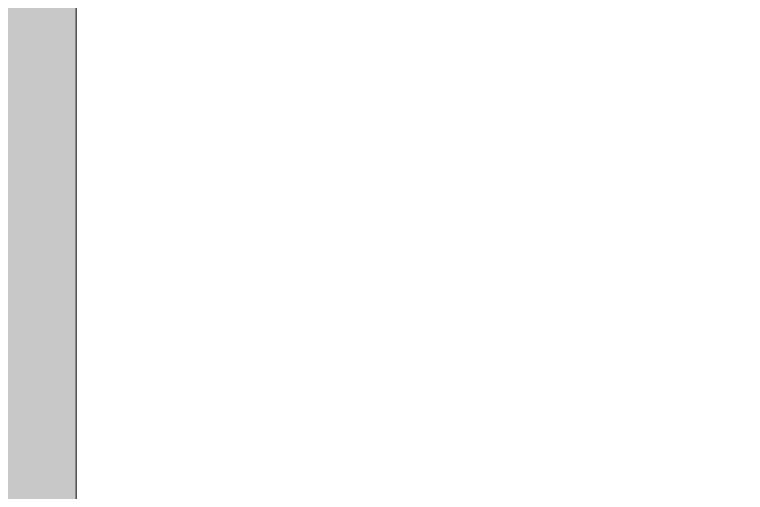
# Model space of a CAD drawing. Header units: millimetres. Extents: x -60946 to 138510, y -262288 to 24501.
# Drawn here: x 42620 to 42790.5, y -247293 to -247181.5 of the extents above; entities that cross this region are included whole.
import ezdxf

# ---------------------------------------------------------------- set-up
doc = ezdxf.new("R2010")
doc.units = ezdxf.units.MM
doc.layers.add('1) 2 вып перегородка', color=7, linetype='Continuous', lineweight=60)
doc.layers.add('Стены отделка', color=7, linetype='Continuous', lineweight=30)
doc.layers.add('2)Тип-4', color=7, linetype='Continuous', lineweight=30, true_color=0x0080c0)

msp = doc.modelspace()

# ---------------------------------------------------------------- hatches: boundary and pattern name
at = {"layer": '1) 2 вып перегородка', "true_color": 0x000080}
msp.add_hatch(color=176, dxfattribs=at).paths.add_polyline_path([(42634.3615, -247508.7359), (42634.3615, -247108.7359), (42609.3615, -247108.7359), (42609.3615, -247508.7359)])

# ---------------------------------------------------------------- linework, layer by layer
at = {"layer": '2)Тип-4', "color": 5}
msp.add_lwpolyline([(36552.0483, -247317.346, -0.52056705), (36552.0483, -244782.2598, -0.52056705), (36552.0483, -243217.1748, -0.52056705), (36552.0483, -241756.6908, -0.52056705), (38071.6223, -241306.3471, -0.52056705), (40743.0456, -241306.3471, -0.52056705), (43117.6303, -241306.3471, -0.52056705), (43211.0209, -242714.1555, -0.52056705), (43211.0209, -244539.7916, -0.52056705), (43211.0209, -247247.2129, -0.52056705), (41145.1904, -247317.346, -0.52056705), (38639.2337, -247317.346, -0.52056705)], format="xyb", close=True, dxfattribs=at)
at = {"layer": 'Стены отделка', "lineweight": 9}
msp.add_line((42634.3615, -247508.7359), (42634.3615, -247083.7359), dxfattribs=at)

doc.saveas('drawing.dxf')
